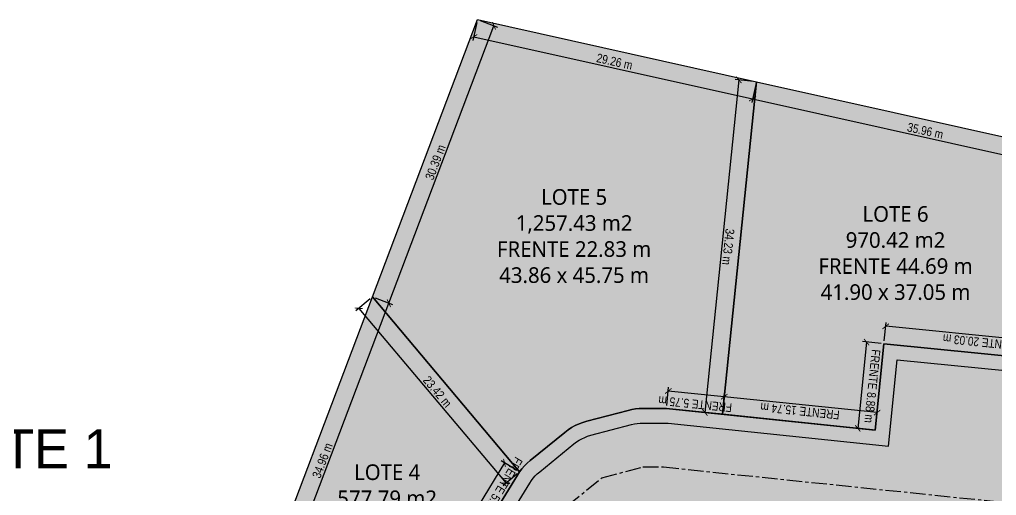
# Model space of a CAD drawing. Header units: metres. Extents: x 357816 to 358234, y 2285110 to 2285488.
# Drawn here: x 357894.6 to 357994.7, y 2285240.2 to 2285289 of the extents above; entities that cross this region are included whole.
import ezdxf
from ezdxf.enums import TextEntityAlignment as Align

# ---------------------------------------------------------------- set-up
doc = ezdxf.new("R2010")
doc.units = ezdxf.units.M
doc.header["$LTSCALE"] = 0.5
doc.linetypes.add('CENTER', pattern=[5.08, 3.175, -0.635, 0.635, -0.635])
for name, color, linetype in [('COTAS', 6, 'Continuous'), ('LOTES', 2, 'Continuous'), ('TEXTOS', 7, 'Continuous'), ('VIAL_ASFALTO', 8, 'Continuous'), ('VIAL_BANQUETA', 9, 'CONTINUOUS')]:
    doc.layers.add(name, color=color, linetype=linetype)
doc.styles.add('OpenSans', font='OpenSans-Regular.ttf')
doc.styles.add('OpenSansCondensed-Light', font='OpenSansCondensed-Light.ttf')
doc.dimstyles.new('COTAS_M', dxfattribs={"dimtxt": 0.9, "dimasz": 0.6, "dimexe": 0.4, "dimexo": 0.3, "dimgap": 0.2, "dimtad": 1, "dimzin": 12, "dimdsep": 46, "dimtxsty": 'OpenSansCondensed-Light', "dimblk": 'ARCHTICK', "dimcen": 2.5, "dimclrd": 256, "dimclre": 256, "dimclrt": 256, "dimazin": 3, "dimtfac": 0.5, "dimtmove": 2, "dimatfit": 3})

# ---------------------------------------------------------------- blocks, each defined once
blk = doc.blocks.new('_ARCHTICK')
at = {"color": 0, "linetype": 'BYBLOCK', "const_width": 0.15}
blk.add_lwpolyline([(-0.5, -0.5), (0.5, 0.5)], dxfattribs=at)
blk = doc.blocks.new('*D15')
for p, q in [((357944.3, 2285243.56), (357941.61, 2285239.12)), ((357945.59, 2285242.79), (357943.96, 2285243.77)), ((357942.9, 2285238.35), (357941.27, 2285239.33))]:
    blk.add_line(p, q)
at = {"layer": 'Defpoints'}
for p in [(357944.3, 2285243.56), (357945.84, 2285242.63), (357943.15, 2285238.19)]:
    blk.add_point(p, dxfattribs=at)
at = {"layer": 'COTAS', "xscale": 0.6, "yscale": 0.6}
for p, rotation in [((357944.3, 2285243.56), 58.784216881111234), ((357941.61, 2285239.12), -121.21578311888877)]:
    blk.add_blockref('_ARCHTICK', p, dxfattribs=dict(at, rotation=rotation))
at = {"layer": 'COTAS', "insert": (357943.86, 2285240.8), "char_height": 0.9, "attachment_point": 5, "rotation": 238.7842, "style": 'OpenSansCondensed-Light'}
blk.add_mtext('FRENTE 5.19 m', dxfattribs=at)
blk = doc.blocks.new('*D17')
for p, q in [((357931.05, 2285260.45), (357932.83, 2285259.77)), ((357920.07, 2285227.23), (357932.46, 2285259.91)), ((357918.67, 2285227.76), (357920.44, 2285227.09))]:
    blk.add_line(p, q)
at = {"layer": 'Defpoints'}
for p in [(357930.77, 2285260.55), (357918.39, 2285227.86), (357920.07, 2285227.23)]:
    blk.add_point(p, dxfattribs=at)
at = {"layer": 'COTAS', "xscale": 0.6, "yscale": 0.6}
for p, rotation in [((357932.46, 2285259.91), 69.24801258597208), ((357920.07, 2285227.23), 249.24801258597208)]:
    blk.add_blockref('_ARCHTICK', p, dxfattribs=dict(at, rotation=rotation))
at = {"layer": 'COTAS', "insert": (357925.66, 2285243.8), "char_height": 0.9, "attachment_point": 5, "rotation": 69.248, "style": 'OpenSansCondensed-Light'}
blk.add_mtext('34.96 m', dxfattribs=at)
blk = doc.blocks.new('*D18')
for p, q in [((357930.54, 2285260.36), (357929.09, 2285259.14)), ((357929.39, 2285259.39), (357944.46, 2285241.47)), ((357945.61, 2285242.44), (357944.16, 2285241.21))]:
    blk.add_line(p, q)
at = {"layer": 'Defpoints'}
for p in [(357930.77, 2285260.55), (357929.39, 2285259.39), (357945.84, 2285242.63)]:
    blk.add_point(p, dxfattribs=at)
at = {"layer": 'COTAS', "xscale": 0.6, "yscale": 0.6}
for p, rotation in [((357929.39, 2285259.39), 130.05833083514185), ((357944.46, 2285241.47), -49.94166916485815)]:
    blk.add_blockref('_ARCHTICK', p, dxfattribs=dict(at, rotation=rotation))
at = {"layer": 'COTAS', "insert": (357937.43, 2285250.85), "char_height": 0.9, "attachment_point": 5, "rotation": 310.0583, "style": 'OpenSansCondensed-Light'}
blk.add_mtext('23.42 m', dxfattribs=at)
blk = doc.blocks.new('*D19')
for p, q in [((357960.92, 2285249.43), (357961.11, 2285251.32)), ((357966.8, 2285250.34), (357961.07, 2285250.92)), ((357966.65, 2285248.84), (357966.84, 2285250.73))]:
    blk.add_line(p, q)
at = {"layer": 'Defpoints'}
for p in [(357966.8, 2285250.34), (357960.89, 2285249.13), (357966.61, 2285248.55)]:
    blk.add_point(p, dxfattribs=at)
at = {"layer": 'COTAS', "xscale": 0.6, "yscale": 0.6}
for p, rotation in [((357961.07, 2285250.92), 174.15682250914398), ((357966.8, 2285250.34), 354.156822509144)]:
    blk.add_blockref('_ARCHTICK', p, dxfattribs=dict(at, rotation=rotation))
at = {"layer": 'COTAS', "insert": (357963.83, 2285249.59), "char_height": 0.9, "attachment_point": 5, "rotation": 174.1568, "style": 'OpenSansCondensed-Light'}
blk.add_mtext('FRENTE 5.75 m', dxfattribs=at)
blk = doc.blocks.new('*D20')
for p, q in [((357932.46, 2285259.91), (357943.22, 2285288.33)), ((357941.82, 2285288.86), (357943.6, 2285288.19)), ((357931.05, 2285260.45), (357932.83, 2285259.77))]:
    blk.add_line(p, q)
at = {"layer": 'Defpoints'}
for p in [(357941.54, 2285288.97), (357930.77, 2285260.55), (357932.46, 2285259.91)]:
    blk.add_point(p, dxfattribs=at)
at = {"layer": 'COTAS', "xscale": 0.6, "yscale": 0.6}
for p, rotation in [((357943.22, 2285288.33), 69.24801258628855), ((357932.46, 2285259.91), 249.24801258628855)]:
    blk.add_blockref('_ARCHTICK', p, dxfattribs=dict(at, rotation=rotation))
at = {"layer": 'COTAS', "insert": (357937.23, 2285274.35), "char_height": 0.9, "attachment_point": 5, "rotation": 69.248, "style": 'OpenSansCondensed-Light'}
blk.add_mtext('30.39 m', dxfattribs=at)
blk = doc.blocks.new('*D21')
for p, q in [((357941.47, 2285288.68), (357941.06, 2285286.82)), ((357941.15, 2285287.21), (357969.7, 2285280.85)), ((357970.03, 2285282.31), (357969.62, 2285280.46))]:
    blk.add_line(p, q)
at = {"layer": 'Defpoints'}
for p in [(357941.54, 2285288.97), (357941.15, 2285287.21), (357970.09, 2285282.6)]:
    blk.add_point(p, dxfattribs=at)
at = {"layer": 'COTAS', "xscale": 0.6, "yscale": 0.6}
for p, rotation in [((357941.15, 2285287.21), 167.43030142471434), ((357969.7, 2285280.85), -12.569698575285647)]:
    blk.add_blockref('_ARCHTICK', p, dxfattribs=dict(at, rotation=rotation))
at = {"layer": 'COTAS', "insert": (357955.57, 2285284.66), "char_height": 0.9, "attachment_point": 5, "rotation": 347.4303, "style": 'OpenSansCondensed-Light'}
blk.add_mtext('29.26 m', dxfattribs=at)
blk = doc.blocks.new('*D22')
for p, q in [((357968.3, 2285282.79), (357964.82, 2285248.73)), ((357969.8, 2285282.63), (357967.91, 2285282.83)), ((357966.32, 2285248.58), (357964.43, 2285248.77))]:
    blk.add_line(p, q)
at = {"layer": 'Defpoints'}
for p in [(357968.3, 2285282.79), (357970.09, 2285282.6), (357966.61, 2285248.55)]:
    blk.add_point(p, dxfattribs=at)
at = {"layer": 'COTAS', "xscale": 0.6, "yscale": 0.6}
for p, rotation in [((357968.3, 2285282.79), 84.16664441011369), ((357964.82, 2285248.73), -95.83335558988631)]:
    blk.add_blockref('_ARCHTICK', p, dxfattribs=dict(at, rotation=rotation))
at = {"layer": 'COTAS', "insert": (357967.21, 2285265.69), "char_height": 0.9, "attachment_point": 5, "rotation": 264.1666, "style": 'OpenSansCondensed-Light'}
blk.add_mtext('34.23 m', dxfattribs=at)
blk = doc.blocks.new('*D23')
for p, q in [((357983.19, 2285256.06), (357983.38, 2285257.95)), ((358003.27, 2285255.56), (357983.34, 2285257.55)), ((358003.12, 2285254.07), (358003.31, 2285255.96))]:
    blk.add_line(p, q)
at = {"layer": 'Defpoints'}
for p in [(357983.16, 2285255.76), (358003.27, 2285255.56), (358003.09, 2285253.77)]:
    blk.add_point(p, dxfattribs=at)
at = {"layer": 'COTAS', "xscale": 0.6, "yscale": 0.6}
for p, rotation in [((357983.34, 2285257.55), 174.297946151657), ((358003.27, 2285255.56), 354.297946151657)]:
    blk.add_blockref('_ARCHTICK', p, dxfattribs=dict(at, rotation=rotation))
at = {"layer": 'COTAS', "insert": (357993.24, 2285255.91), "char_height": 0.9, "attachment_point": 5, "rotation": 174.2979, "style": 'OpenSansCondensed-Light'}
blk.add_mtext('FRENTE 20.03 m', dxfattribs=at)
blk = doc.blocks.new('*D24')
for p, q in [((357981.37, 2285255.94), (357980.48, 2285247.1)), ((357982.86, 2285255.79), (357980.97, 2285255.98)), ((357981.97, 2285246.95), (357980.08, 2285247.14))]:
    blk.add_line(p, q)
at = {"layer": 'Defpoints'}
for p in [(357981.37, 2285255.94), (357983.16, 2285255.76), (357982.27, 2285246.92)]:
    blk.add_point(p, dxfattribs=at)
at = {"layer": 'COTAS', "xscale": 0.6, "yscale": 0.6}
for p, rotation in [((357981.37, 2285255.94), 84.24543466894124), ((357980.48, 2285247.1), -95.75456533105876)]:
    blk.add_blockref('_ARCHTICK', p, dxfattribs=dict(at, rotation=rotation))
at = {"layer": 'COTAS', "insert": (357981.97, 2285251.42), "char_height": 0.9, "attachment_point": 5, "rotation": 264.2454, "style": 'OpenSansCondensed-Light'}
blk.add_mtext('FRENTE 8.88 m', dxfattribs=at)
blk = doc.blocks.new('*D25')
for p, q in [((357966.65, 2285248.84), (357966.84, 2285250.73)), ((357982.46, 2285248.71), (357966.8, 2285250.34)), ((357982.3, 2285247.22), (357982.5, 2285249.11))]:
    blk.add_line(p, q)
at = {"layer": 'Defpoints'}
for p in [(357966.61, 2285248.55), (357982.46, 2285248.71), (357982.27, 2285246.92)]:
    blk.add_point(p, dxfattribs=at)
at = {"layer": 'COTAS', "xscale": 0.6, "yscale": 0.6}
for p, rotation in [((357966.8, 2285250.34), 174.07704180942235), ((357982.46, 2285248.71), 354.0770418094223)]:
    blk.add_blockref('_ARCHTICK', p, dxfattribs=dict(at, rotation=rotation))
at = {"layer": 'COTAS', "insert": (357974.56, 2285248.88), "char_height": 0.9, "attachment_point": 5, "rotation": 174.077, "style": 'OpenSansCondensed-Light'}
blk.add_mtext('FRENTE 15.74 m', dxfattribs=at)
blk = doc.blocks.new('*D26')
for p, q in [((357970.03, 2285282.31), (357969.62, 2285280.46)), ((357969.7, 2285280.85), (358004.8, 2285273.02)), ((358005.12, 2285274.49), (358004.71, 2285272.63))]:
    blk.add_line(p, q)
at = {"layer": 'Defpoints'}
for p in [(357970.09, 2285282.6), (357969.7, 2285280.85), (358005.19, 2285274.78)]:
    blk.add_point(p, dxfattribs=at)
at = {"layer": 'COTAS', "xscale": 0.6, "yscale": 0.6}
for p, rotation in [((357969.7, 2285280.85), 167.4303014249515), ((358004.8, 2285273.02), -12.569698575048498)]:
    blk.add_blockref('_ARCHTICK', p, dxfattribs=dict(at, rotation=rotation))
at = {"layer": 'COTAS', "insert": (357987.39, 2285277.57), "char_height": 0.9, "attachment_point": 5, "rotation": 347.4303, "style": 'OpenSansCondensed-Light'}
blk.add_mtext('35.96 m', dxfattribs=at)

msp = doc.modelspace()

# ---------------------------------------------------------------- hatches: boundary and pattern name
at = {"layer": 'LOTES', "transparency": 33554521}
for points in [[(357966.615, 2285248.546), (357961.199, 2285249.108), (357960.89, 2285249.132), (357960.58, 2285249.14), (357958.48, 2285249.14), (357958.094, 2285249.128), (357957.709, 2285249.09), (357957.327, 2285249.028), (357956.95, 2285248.942), (357952.74, 2285247.832), (357952.333, 2285247.709), (357951.936, 2285247.558), (357951.551, 2285247.378), (357951.179, 2285247.172), (357950.823, 2285246.941), (357950.483, 2285246.684), (357946.943, 2285243.804), (357946.639, 2285243.539), (357946.353, 2285243.254), (357946.087, 2285242.951), (357945.842, 2285242.63), (357930.773, 2285260.553), (357941.54, 2285288.97), (357970.094, 2285282.603)], [(358003.09, 2285253.77), (357983.16, 2285255.76), (357982.269, 2285246.922), (357966.615, 2285248.546), (357970.094, 2285282.603), (358005.188, 2285274.778)], [(357945.842, 2285242.63), (357945.62, 2285242.294), (357943.51, 2285238.864), (357943.321, 2285238.534), (357943.153, 2285238.192), (357943.007, 2285237.841), (357936.63, 2285220.962), (357918.387, 2285227.865), (357930.773, 2285260.553)]]:
    msp.add_hatch(color=2, dxfattribs=at).paths.add_polyline_path(points)
at = {"layer": 'VIAL_ASFALTO', "transparency": 33554546}
msp.add_hatch(color=8, dxfattribs=at).paths.add_polyline_path([(357888.604, 2285128.28), (357890.138, 2285131.791), (357890.255, 2285132.04), (357890.385, 2285132.282), (357894.01, 2285138.548), (357894.213, 2285138.868), (357894.439, 2285139.172), (357899.053, 2285144.877), (357899.322, 2285145.185), (357912.677, 2285159.295), (357916.414, 2285164.759), (357917.533, 2285166.905), (357920.309, 2285173.517), (357944.402, 2285237.288), (357944.52, 2285237.574), (357944.646, 2285237.83), (357944.8, 2285238.098), (357946.884, 2285241.486), (357947.065, 2285241.76), (357947.249, 2285242), (357947.448, 2285242.228), (357947.662, 2285242.441), (357947.91, 2285242.657), (357951.409, 2285245.504), (357951.685, 2285245.712), (357951.952, 2285245.886), (357952.231, 2285246.04), (357952.52, 2285246.175), (357952.818, 2285246.288), (357953.148, 2285246.388), (357957.309, 2285247.485), (357957.616, 2285247.555), (357957.902, 2285247.602), (357958.19, 2285247.63), (357958.504, 2285247.64), (357960.561, 2285247.64), (357960.812, 2285247.633), (357961.064, 2285247.614), (357983.611, 2285245.275), (357984.502, 2285254.119), (358001.447, 2285252.427), (357998.758, 2285225.741), (357981.813, 2285227.433), (357982.709, 2285236.32), (357960.347, 2285238.64), (357959.063, 2285238.64), (357956.356, 2285237.926), (357954.163, 2285236.141), (357952.678, 2285233.728), (357928.704, 2285170.272), (357928.634, 2285170.096), (357925.771, 2285163.277), (357925.585, 2285162.881), (357924.28, 2285160.379), (357924.138, 2285160.126), (357923.982, 2285159.881), (357919.921, 2285153.944), (357919.691, 2285153.635), (357919.438, 2285153.345), (357905.959, 2285139.104), (357901.64, 2285133.763), (357900.717, 2285132.169), (357900.549, 2285131.867), (357900.32, 2285131.412), (357900.111, 2285130.941), (357899.926, 2285130.46), (357899.764, 2285129.97), (357899.627, 2285129.474), (357899.514, 2285128.971), (357899.426, 2285128.463), (357899.363, 2285127.951), (357899.325, 2285127.437), (357899.312, 2285126.922), (357899.325, 2285126.407), (357899.363, 2285125.893), (357899.426, 2285125.381), (357899.514, 2285124.874), (357899.627, 2285124.371), (357899.764, 2285123.874), (357899.926, 2285123.385), (357900.111, 2285122.904), (357900.32, 2285122.433), (357900.552, 2285121.972), (357900.806, 2285121.524), (357901.082, 2285121.088), (357901.379, 2285120.667), (357901.696, 2285120.261), (357902.032, 2285119.871), (357902.24, 2285119.652), (357901.24, 2285119.6), (357886.574, 2285122.842), (357888.495, 2285128.008)])
at = {"layer": 'VIAL_BANQUETA', "transparency": 33554585}
msp.add_hatch(color=9, dxfattribs=at).paths.add_polyline_path([(357887.221, 2285128.861), (357888.771, 2285132.411), (357888.915, 2285132.717), (357889.076, 2285133.014), (357892.726, 2285139.324), (357892.976, 2285139.719), (357893.255, 2285140.093), (357897.905, 2285145.843), (357898.212, 2285146.194), (357911.506, 2285160.239), (357915.126, 2285165.532), (357916.175, 2285167.543), (357918.916, 2285174.072), (357943.007, 2285237.841), (357943.153, 2285238.192), (357943.321, 2285238.534), (357943.51, 2285238.864), (357945.62, 2285242.294), (357945.842, 2285242.63), (357946.087, 2285242.951), (357946.353, 2285243.254), (357946.639, 2285243.539), (357946.943, 2285243.804), (357950.483, 2285246.684), (357950.823, 2285246.941), (357951.179, 2285247.172), (357951.551, 2285247.378), (357951.936, 2285247.558), (357952.333, 2285247.709), (357952.74, 2285247.832), (357956.95, 2285248.942), (357957.327, 2285249.028), (357957.709, 2285249.09), (357958.094, 2285249.128), (357958.48, 2285249.14), (357960.58, 2285249.14), (357960.89, 2285249.132), (357961.199, 2285249.108), (357982.269, 2285246.922), (357983.16, 2285255.76), (358003.09, 2285253.77), (358000.1, 2285224.1), (357980.17, 2285226.09), (357981.066, 2285234.982), (357960.27, 2285237.14), (357959.258, 2285237.14), (357957.052, 2285236.558), (357955.307, 2285235.139), (357954.03, 2285233.064), (357930.103, 2285169.729), (357930.022, 2285169.527), (357927.142, 2285162.667), (357926.93, 2285162.215), (357925.6, 2285159.665), (357925.425, 2285159.354), (357925.232, 2285159.053), (357921.142, 2285153.073), (357920.86, 2285152.692), (357920.548, 2285152.336), (357907.088, 2285138.115), (357902.879, 2285132.911), (357902.022, 2285131.429), (357902.023, 2285131.426), (357901.875, 2285131.165), (357901.677, 2285130.77), (357901.498, 2285130.366), (357901.339, 2285129.954), (357901.2, 2285129.535), (357901.082, 2285129.109), (357900.986, 2285128.678), (357900.91, 2285128.243), (357900.856, 2285127.804), (357900.823, 2285127.364), (357900.813, 2285126.922), (357900.823, 2285126.481), (357900.856, 2285126.04), (357900.91, 2285125.602), (357900.986, 2285125.166), (357901.082, 2285124.735), (357901.2, 2285124.31), (357901.339, 2285123.89), (357901.498, 2285123.478), (357901.677, 2285123.074), (357901.875, 2285122.68), (357902.093, 2285122.295), (357902.329, 2285121.922), (357902.584, 2285121.561), (357902.856, 2285121.213), (357903.144, 2285120.878), (357903.449, 2285120.558), (357903.769, 2285120.254), (357904.103, 2285119.965), (357904.362, 2285119.763), (357902.24, 2285119.652), (357902.032, 2285119.871), (357901.696, 2285120.261), (357901.379, 2285120.667), (357901.082, 2285121.088), (357900.806, 2285121.524), (357900.552, 2285121.972), (357900.32, 2285122.433), (357900.111, 2285122.904), (357899.926, 2285123.385), (357899.764, 2285123.874), (357899.627, 2285124.371), (357899.514, 2285124.874), (357899.426, 2285125.381), (357899.363, 2285125.893), (357899.325, 2285126.407), (357899.312, 2285126.922), (357899.325, 2285127.437), (357899.363, 2285127.951), (357899.426, 2285128.463), (357899.514, 2285128.971), (357899.627, 2285129.474), (357899.764, 2285129.97), (357899.926, 2285130.46), (357900.111, 2285130.941), (357900.32, 2285131.412), (357900.549, 2285131.867), (357900.717, 2285132.169), (357901.64, 2285133.763), (357905.959, 2285139.104), (357919.438, 2285153.345), (357919.691, 2285153.635), (357919.921, 2285153.944), (357923.982, 2285159.881), (357924.138, 2285160.126), (357924.28, 2285160.379), (357925.585, 2285162.881), (357925.771, 2285163.277), (357928.634, 2285170.096), (357928.704, 2285170.272), (357952.678, 2285233.728), (357954.163, 2285236.141), (357956.356, 2285237.926), (357959.063, 2285238.64), (357960.347, 2285238.64), (357982.709, 2285236.32), (357981.813, 2285227.433), (357998.758, 2285225.741), (358001.447, 2285252.427), (357984.502, 2285254.119), (357983.611, 2285245.275), (357961.064, 2285247.614), (357960.812, 2285247.633), (357960.561, 2285247.64), (357958.504, 2285247.64), (357958.19, 2285247.63), (357957.902, 2285247.602), (357957.616, 2285247.555), (357957.309, 2285247.485), (357953.148, 2285246.388), (357952.818, 2285246.288), (357952.52, 2285246.175), (357952.231, 2285246.04), (357951.952, 2285245.886), (357951.685, 2285245.712), (357951.409, 2285245.504), (357947.91, 2285242.657), (357947.662, 2285242.441), (357947.448, 2285242.228), (357947.249, 2285242), (357947.065, 2285241.76), (357946.884, 2285241.486), (357944.8, 2285238.098), (357944.646, 2285237.83), (357944.52, 2285237.574), (357944.402, 2285237.288), (357920.309, 2285173.517), (357917.533, 2285166.905), (357916.414, 2285164.759), (357912.677, 2285159.295), (357899.322, 2285145.185), (357899.053, 2285144.877), (357894.439, 2285139.172), (357894.213, 2285138.868), (357894.01, 2285138.548), (357890.385, 2285132.282), (357890.255, 2285132.04), (357890.138, 2285131.791), (357888.604, 2285128.28), (357888.495, 2285128.008), (357886.574, 2285122.842), (357885.095, 2285123.169), (357887.096, 2285128.551)])

# ---------------------------------------------------------------- linework, layer by layer
at = {"layer": 'LOTES'}
for points in [[(357966.615, 2285248.546), (357961.199, 2285249.108), (357960.89, 2285249.132), (357960.58, 2285249.14), (357958.48, 2285249.14), (357958.094, 2285249.128), (357957.709, 2285249.09), (357957.327, 2285249.028), (357956.95, 2285248.942), (357952.74, 2285247.832), (357952.333, 2285247.709), (357951.936, 2285247.558), (357951.551, 2285247.378), (357951.179, 2285247.172), (357950.823, 2285246.941), (357950.483, 2285246.684), (357946.943, 2285243.804), (357946.639, 2285243.539), (357946.353, 2285243.254), (357946.087, 2285242.951), (357945.842, 2285242.63), (357930.773, 2285260.553), (357941.54, 2285288.97), (357970.094, 2285282.603)], [(358003.09, 2285253.77), (357983.16, 2285255.76), (357982.269, 2285246.922), (357966.615, 2285248.546), (357970.094, 2285282.603), (358005.188, 2285274.778)], [(357945.842, 2285242.63), (357945.62, 2285242.294), (357943.51, 2285238.864), (357943.321, 2285238.534), (357943.153, 2285238.192), (357943.007, 2285237.841), (357936.63, 2285220.962), (357918.387, 2285227.865), (357930.773, 2285260.553)]]:
    msp.add_lwpolyline(points, close=True, dxfattribs=at)
at = {"layer": 'VIAL_ASFALTO'}
msp.add_lwpolyline([(357944.8, 2285238.098), (357946.884, 2285241.486), (357947.065, 2285241.76), (357947.249, 2285242), (357947.448, 2285242.228), (357947.662, 2285242.441), (357947.91, 2285242.657), (357951.409, 2285245.504), (357951.685, 2285245.712), (357951.952, 2285245.886), (357952.231, 2285246.04), (357952.52, 2285246.175), (357952.818, 2285246.288), (357953.148, 2285246.388), (357957.309, 2285247.485), (357957.616, 2285247.555), (357957.902, 2285247.602), (357958.19, 2285247.63), (357958.504, 2285247.64), (357960.561, 2285247.64), (357960.812, 2285247.633), (357961.064, 2285247.614), (357983.611, 2285245.275), (357984.502, 2285254.119), (358001.447, 2285252.427)], dxfattribs=at)
at = {"layer": 'VIAL_ASFALTO', "color": 1, "linetype": 'CENTER'}
msp.add_lwpolyline([(357891.01, 2285121.861), (357892.72, 2285126.46), (357894.27, 2285130.01), (357897.92, 2285136.32), (357902.57, 2285142.07), (357916.19, 2285156.46), (357920.28, 2285162.44), (357921.61, 2285164.99), (357924.49, 2285171.85), (357948.62, 2285235.72), (357950.73, 2285239.15), (357954.27, 2285242.03), (357958.48, 2285243.14), (357960.58, 2285243.14), (358000.1, 2285239.04)], dxfattribs=at)
at = {"layer": 'VIAL_BANQUETA'}
msp.add_lwpolyline([(357943.51, 2285238.864), (357945.62, 2285242.294), (357945.842, 2285242.63), (357946.087, 2285242.951), (357946.353, 2285243.254), (357946.639, 2285243.539), (357946.943, 2285243.804), (357950.483, 2285246.684), (357950.823, 2285246.941), (357951.179, 2285247.172), (357951.551, 2285247.378), (357951.936, 2285247.558), (357952.333, 2285247.709), (357952.74, 2285247.832), (357956.95, 2285248.942), (357957.327, 2285249.028), (357957.709, 2285249.09), (357958.094, 2285249.128), (357958.48, 2285249.14), (357960.58, 2285249.14), (357960.89, 2285249.132), (357961.199, 2285249.108), (357982.269, 2285246.922), (357983.16, 2285255.76), (358003.09, 2285253.77)], dxfattribs=at)

# ---------------------------------------------------------------- texts
at = {"layer": 'TEXTOS', "color": 4}
msp.add_text('MACROLOTE 1', height=4, dxfattribs=at).set_placement((357885, 2285245), align=Align.MIDDLE_CENTER)
at = {"layer": 'TEXTOS', "char_height": 1.6, "attachment_point": 5, "style": 'OpenSans'}
for s, insert in [('LOTE 5\\P1,257.43 m2\\PFRENTE 22.83 m\\P43.86 x 45.75 m', (357951.43, 2285266.78)), ('LOTE 6\\P970.42 m2\\PFRENTE 44.69 m\\P41.90 x 37.05 m', (357984.343, 2285265.041)), ('LOTE 4\\P577.79 m2\\PFRENTE 23.66 m\\P34.93 x 20.88 m', (357932.284, 2285238.592))]:
    msp.add_mtext(s, dxfattribs=dict(at, insert=insert))

# ---------------------------------------------------------------- dimensions: what is measured, and where the dimension line sits
at = {"layer": 'COTAS'}
for base, p1, p2, angle, picture, middle in [((357932.456, 2285259.915), (357930.773, 2285260.553), (357941.54, 2285288.97), 69.24801, '*D20', (357937.232, 2285274.354)), ((357941.148, 2285287.213), (357941.54, 2285288.97), (357970.094, 2285282.603), 347.4303, '*D21', (357955.567, 2285284.664)), ((357968.304, 2285282.786), (357970.094, 2285282.603), (357966.615, 2285248.546), 264.16664, '*D22', (357967.21, 2285265.692)), ((357969.702, 2285280.846), (357970.094, 2285282.603), (358005.188, 2285274.778), 347.4303, '*D26', (357987.391, 2285277.568)), ((357920.07, 2285227.227), (357918.387, 2285227.865), (357930.773, 2285260.553), 69.24801, '*D17', (357925.655, 2285243.801)), ((357929.395, 2285259.394), (357930.773, 2285260.553), (357945.842, 2285242.63), 310.05833, '*D18', (357937.427, 2285250.851))]:
    dim = msp.add_linear_dim(base=base, p1=p1, p2=p2, angle=angle, dimstyle='COTAS_M', dxfattribs=at)
    dim.commit()
    dim.dimension.update_dxf_attribs({"geometry": picture, "text_midpoint": middle})
for base, p1, p2, angle, picture, middle in [((358003.269, 2285255.561), (358003.09, 2285253.77), (357983.16, 2285255.76), 174.29795, '*D23', (357993.239, 2285255.909)), ((357981.369, 2285255.94), (357983.16, 2285255.76), (357982.269, 2285246.922), 264.24543, '*D24', (357981.968, 2285251.416)), ((357966.798, 2285250.337), (357966.615, 2285248.546), (357960.89, 2285249.132), 174.15682, '*D19', (357963.829, 2285249.585)), ((357982.455, 2285248.712), (357982.269, 2285246.922), (357966.615, 2285248.546), 174.07704, '*D25', (357974.561, 2285248.878)), ((357944.303, 2285243.563), (357945.842, 2285242.63), (357943.153, 2285238.192), 238.78422, '*D15', (357943.856, 2285240.8))]:
    dim = msp.add_linear_dim(base=base, p1=p1, p2=p2, angle=angle, text='FRENTE <>', dimstyle='COTAS_M', dxfattribs=at)
    dim.commit()
    dim.dimension.update_dxf_attribs({"geometry": picture, "text_midpoint": middle})

doc.saveas('drawing.dxf')
